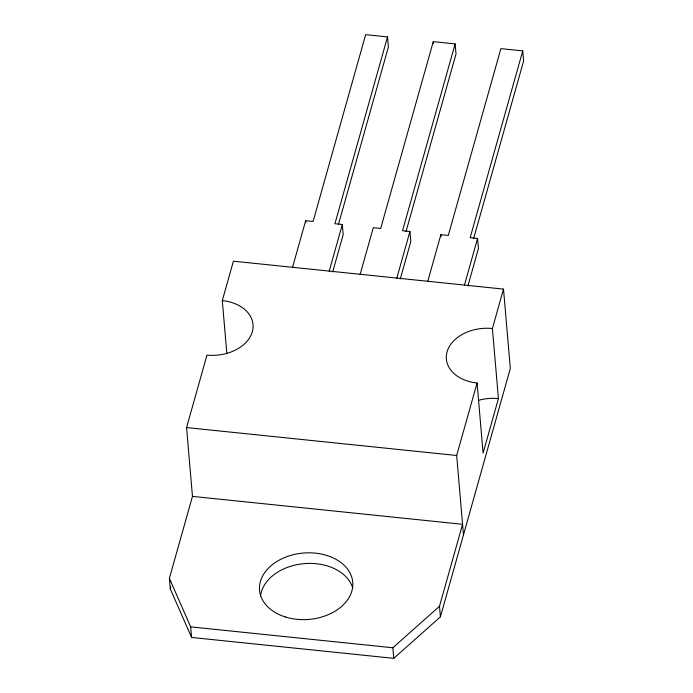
<?xml version="1.0" encoding="UTF-8"?>
<svg xmlns="http://www.w3.org/2000/svg" width="693" height="693" viewBox="0 0 693 693"><rect width="100%" height="100%" fill="white"/><g stroke="black" fill="none" stroke-linecap="round" stroke-linejoin="round"><path stroke-width="1.04" d="M186.564 427.572L206.964 355.085A38.513 27.425 -4.9 0 0 252.313 331.73A38.513 27.425 -4.9 0 0 222.306 300.589L233.402 261.183L503.508 289.102L510.317 368.494L440.401 616.857L393.754 658.35L191.597 637.456L170.287 588.937L169.387 578.352L192.463 496.379L186.564 427.572L456.67 455.492L463.478 534.883M170.287 588.937L170.876 586.867M292.524 267.42L305.674 220.703L313.071 221.465L365.661 34.65L387.526 36.911L388.392 47.011L338.435 224.489M387.526 36.911L334.936 223.726L342.333 224.497L343.2 234.598L332.683 271.968M329.184 271.206L342.333 224.497M360.135 274.411L373.284 227.694L380.682 228.456L433.272 41.641L455.136 43.902L456.003 54.002L406.046 231.479M455.136 43.902L402.546 230.717L409.944 231.479L410.81 241.588L400.294 278.958M396.794 278.196L409.944 231.479M427.746 281.393L440.895 234.684L448.293 235.447L500.883 48.631L522.747 50.884L523.613 60.993L473.657 238.47M522.747 50.884L470.157 237.708L477.555 238.47L478.421 248.579L467.905 285.949M464.405 285.187L477.555 238.47M456.67 455.492L477.079 383.004A38.513 27.425 -4.9 0 1 447.072 351.862A38.513 27.425 -4.9 0 1 492.411 328.517L503.508 289.102M440.401 616.857L439.492 606.271L462.569 524.298L192.463 496.379M492.411 328.517L498.423 398.605L483.082 453.101L477.079 383.004M169.387 578.352L190.688 626.87L392.853 647.764L439.492 606.271M433.272 41.641L433.446 43.659M440.895 234.684L441.069 236.703M392.853 647.764L393.754 658.35M305.674 220.703L305.847 222.722M222.306 300.589L226.836 353.439M190.688 626.87L191.597 637.456M260.542 595.963A46.769 33.299 -4.9 0 1 304.21 563.643A46.769 33.299 -4.9 0 1 352.746 588.054M478.56 400.311A38.513 27.425 -4.9 0 1 498.423 398.605M285.317 616.961A46.769 33.299 -4.9 0 0 352.746 582.241A46.769 33.299 -4.9 0 0 280.388 559.494A46.769 33.299 -4.9 0 0 285.317 616.961"/></g></svg>
